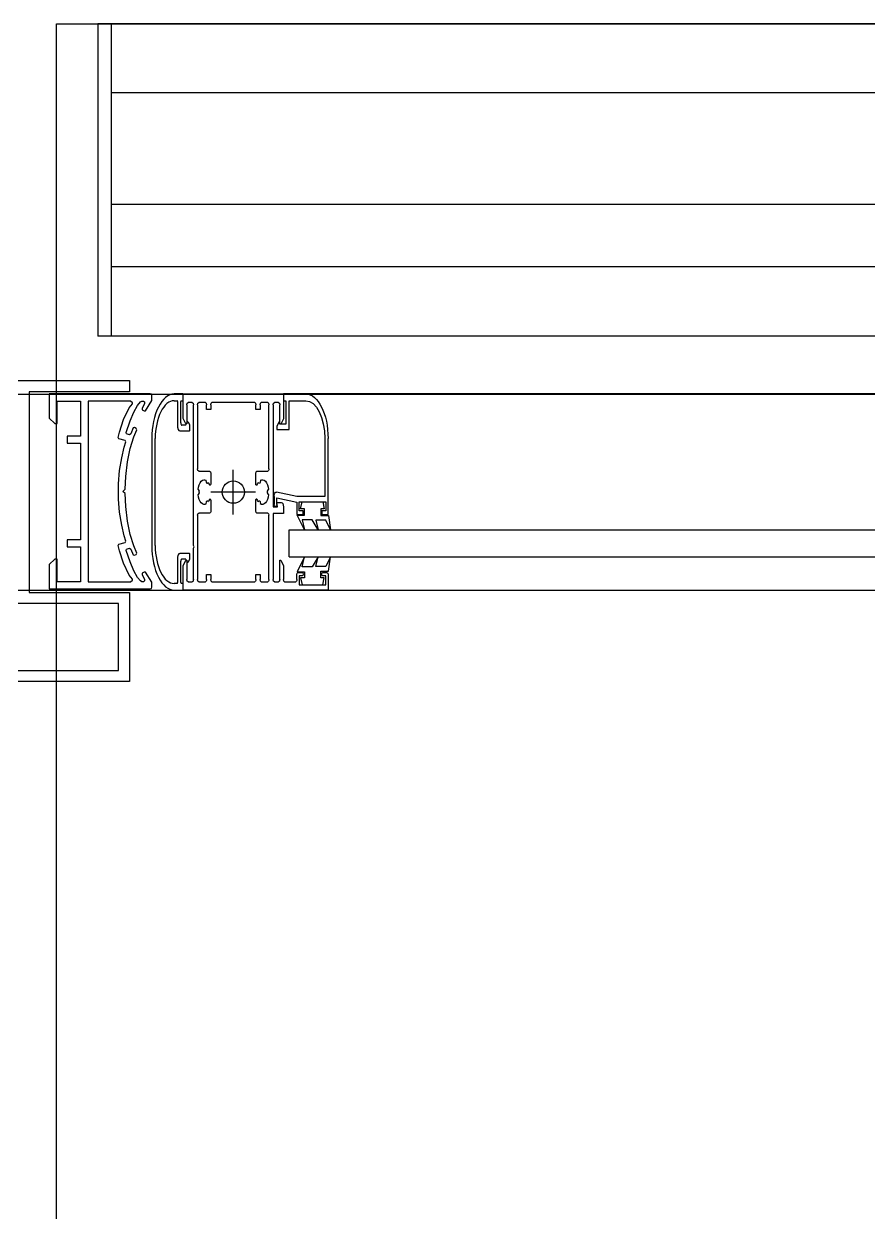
# Model space of a CAD drawing. Header units: millimetres. Extents: x 1478096 to 1808313, y 619971 to 762366.
# Drawn here: x 1609850 to 1610606, y 648571 to 649636 of the extents above; entities that cross this region are included whole.
import ezdxf

# ---------------------------------------------------------------- set-up
doc = ezdxf.new("R2010")
doc.units = ezdxf.units.MM
doc.header["$LTSCALE"] = 10
doc.layers.add('DC-ARQ-CARPINTERIAS', color=7, linetype='Continuous')
doc.layers.add('DC-SUP- UTILES', color=2, linetype='Continuous', plot=False)

# ---------------------------------------------------------------- blocks, each defined once
blk = doc.blocks.new('*E7')
blk.add_lwpolyline([(0.056, 0.088), (0.056, 0.136, 0.414214), (0.016, 0.176), (0.0008, 0.176, 0.414214), (0, 0.1752), (0, 0.1708, 0.414214), (0.0008, 0.17), (0.0032, 0.17, -0.414214), (0.004, 0.1692), (0.004, 0.15, -0.414214), (0.002, 0.148), (-0.0043, 0.148, -0.198912), (-0.0048, 0.1482), (-0.0069, 0.1503, 0.414214), (-0.0097, 0.1503), (-0.0118, 0.1482, 0.198912), (-0.012, 0.1477), (-0.012, 0.1438, 0.414214), (-0.0112, 0.143), (0.006, 0.143, 0.414214), (0.01, 0.147), (0.01, 0.1692, -0.414214), (0.0108, 0.17), (0.016, 0.17, -0.414214), (0.05, 0.136), (0.05, 0.088), (0.05, 0.04, -0.414214), (0.016, 0.006), (0.0108, 0.006, -0.414214), (0.01, 0.0068), (0.01, 0.029, 0.414214), (0.006, 0.033), (-0.0112, 0.033, 0.414214), (-0.012, 0.0322), (-0.012, 0.0283, 0.198912), (-0.0118, 0.0278), (-0.0097, 0.0257, 0.414214), (-0.0069, 0.0257), (-0.0048, 0.0278, -0.198912), (-0.0043, 0.028), (0.002, 0.028, -0.414214), (0.004, 0.026), (0.004, 0.0068, -0.414214), (0.0032, 0.006), (0.0008, 0.006, 0.414214), (0, 0.0052), (0, 0.0008, 0.414214), (0.0008, 0), (0.016, 0, 0.414214), (0.056, 0.04)], format="xyb", close=True)
blk = doc.blocks.new('PUERTAS AUTO.')
at = {"layer": 'DC-ARQ-CARPINTERIAS', "ltscale": 200}
for p, q in [((1562.0757, 727.1971), (1562.0757, 727.2771)), ((1562.0757, 727.2771), (1562.1757, 727.2771)), ((1562.1757, 727.2671), (1562.0857, 727.2671)), ((1562.0857, 727.2671), (1562.0857, 727.2071)), ((1562.0857, 727.2071), (1562.1757, 727.2071)), ((1556.6257, 727.1955), (1562.1755, 727.1955)), ((1561.8977, 727.1951), (1560.5425, 727.1951)), ((1561.8977, 727.1811), (1561.8977, 727.1951)), ((1561.8977, 727.1951), (1562.0277, 727.1951)), ((1562.0277, 727.1951), (1562.0277, 727.1731)), ((1562.0561, 727.1936), (1562.0557, 727.1924)), ((1562.0573, 727.194), (1562.0561, 727.1936)), ((1562.1477, 727.194), (1562.0573, 727.194)), ((1562.1657, 727.1971), (1562.0757, 727.1971)), ((1562.1477, 727.1721), (1562.1477, 727.194)), ((1562.1657, 727.0171), (1562.1657, 727.1971)), ((1561.8997, 727.1903), (1561.8997, 727.1823)), ((1561.9237, 727.1903), (1561.8997, 727.1903)), ((1561.9024, 727.1903), (1561.9011, 727.1841)), ((1561.9011, 727.1841), (1561.9024, 727.1841)), ((1561.9209, 727.1903), (1561.9024, 727.1903)), ((1561.9024, 727.1841), (1561.9042, 727.1841)), ((1561.9042, 727.1841), (1561.9042, 727.1781)), ((1561.9189, 727.1785), (1561.9189, 727.1841)), ((1561.9189, 727.1841), (1561.9223, 727.1841)), ((1561.9223, 727.1841), (1561.9209, 727.1903)), ((1561.9209, 727.1903), (1561.9209, 727.1903)), ((1561.9237, 727.1823), (1561.9237, 727.1903)), ((1561.9257, 727.1855), (1561.9257, 727.1811)), ((1561.9367, 727.1875), (1561.9267, 727.1875)), ((1561.9377, 727.1731), (1561.9377, 727.1855)), ((1561.9411, 727.1855), (1561.9411, 727.1683)), ((1561.9459, 727.1875), (1561.9421, 727.1875)), ((1561.9469, 727.1263), (1561.9469, 727.1855)), ((1561.9507, 727.1855), (1561.9507, 727.1279)), ((1561.9577, 727.1875), (1561.9517, 727.1875)), ((1561.9587, 727.1811), (1561.9587, 727.1855)), ((1561.9625, 727.1855), (1561.9625, 727.1811)), ((1562.0019, 727.1875), (1561.9635, 727.1875)), ((1562.0029, 727.1811), (1562.0029, 727.1855)), ((1562.0067, 727.1855), (1562.0067, 727.1811)), ((1562.0137, 727.1875), (1562.0077, 727.1875)), ((1562.0147, 727.1279), (1562.0147, 727.1855)), ((1562.0185, 727.1855), (1562.0185, 727.1573)), ((1562.0233, 727.1875), (1562.0195, 727.1875)), ((1562.0243, 727.1683), (1562.0243, 727.1855)), ((1562.0557, 727.1924), (1562.0557, 727.188)), ((1562.0557, 727.188), (1562.0614, 727.1789)), ((1562.0623, 727.1868), (1562.0631, 727.1876)), ((1562.0623, 727.1852), (1562.0623, 727.1868)), ((1562.0643, 727.1813), (1562.0623, 727.1852)), ((1562.0631, 727.1876), (1562.0647, 727.1876)), ((1562.0647, 727.1876), (1562.066, 727.1868)), ((1562.066, 727.1868), (1562.0685, 727.1836)), ((1562.0685, 727.1836), (1562.0718, 727.1777)), ((1562.0749, 727.1876), (1562.0732, 727.186)), ((1562.0732, 727.186), (1562.0732, 727.1852)), ((1562.0732, 727.1852), (1562.0761, 727.1816)), ((1562.1129, 727.1876), (1562.0749, 727.1876)), ((1562.1129, 727.1065), (1562.1129, 727.1876)), ((1562.1196, 727.1562), (1562.1196, 727.1876)), ((1562.1196, 727.1876), (1562.1407, 727.1876)), ((1562.1407, 727.1876), (1562.1407, 727.1673)), ((1561.8973, 727.1781), (1561.8954, 727.1651)), ((1561.8954, 727.1651), (1561.8997, 727.1738)), ((1561.8989, 727.1781), (1561.8973, 727.1781)), ((1561.9025, 727.1791), (1561.8987, 727.1791)), ((1561.9042, 727.1781), (1561.8989, 727.1781)), ((1561.8989, 727.1781), (1561.8989, 727.1781)), ((1561.8997, 727.1823), (1561.9025, 727.1823)), ((1561.8997, 727.1738), (1561.9087, 727.1738)), ((1561.9067, 727.1651), (1561.9119, 727.1741)), ((1561.9087, 727.1738), (1561.9067, 727.1651)), ((1561.9119, 727.1741), (1561.9209, 727.1741)), ((1561.9189, 727.1651), (1561.9253, 727.1785)), ((1561.9253, 727.1785), (1561.9189, 727.1785)), ((1561.9209, 727.1741), (1561.9189, 727.1651)), ((1561.9209, 727.1823), (1561.9237, 727.1823)), ((1561.9247, 727.1791), (1561.9209, 727.1791)), ((1561.9401, 727.1683), (1561.9377, 727.1731)), ((1561.9625, 727.1811), (1561.9587, 727.1811)), ((1562.0067, 727.1811), (1562.0029, 727.1811)), ((1562.0277, 727.1731), (1562.0253, 727.1683)), ((1562.0614, 727.1789), (1562.0627, 727.1789)), ((1562.0627, 727.1789), (1562.0643, 727.1797)), ((1562.0643, 727.1797), (1562.0643, 727.1813)), ((1562.0718, 727.1777), (1562.0751, 727.1697)), ((1562.0761, 727.1816), (1562.0811, 727.1709)), ((1562.1428, 727.1673), (1562.1477, 727.1721)), ((1561.9326, 727.1651), (1560.5091, 727.1651)), ((1561.9326, 727.1651), (1561.9326, 727.1411)), ((1561.9411, 727.1683), (1561.9401, 727.1683)), ((1562.0253, 727.1683), (1562.0243, 727.1683)), ((1562.0697, 727.163), (1562.0693, 727.1618)), ((1562.0693, 727.1618), (1562.0718, 727.1554)), ((1562.0713, 727.1638), (1562.0697, 727.163)), ((1562.0726, 727.1634), (1562.0713, 727.1638)), ((1562.0747, 727.1582), (1562.0726, 727.1634)), ((1562.0751, 727.1697), (1562.0788, 727.1594)), ((1562.0811, 727.1709), (1562.0848, 727.1598)), ((1562.1407, 727.1673), (1562.1428, 727.1673)), ((1562.0185, 727.1573), (1562.0179, 727.1561)), ((1562.0179, 727.1561), (1562.0185, 727.1549)), ((1562.0185, 727.1549), (1562.0185, 727.1203)), ((1562.0718, 727.1554), (1562.0751, 727.1451)), ((1562.0759, 727.1574), (1562.0747, 727.1582)), ((1562.0784, 727.1582), (1562.0759, 727.1574)), ((1562.0788, 727.1594), (1562.0784, 727.1582)), ((1562.0798, 727.1522), (1562.079, 727.151)), ((1562.079, 727.151), (1562.0807, 727.1463)), ((1562.0852, 727.1538), (1562.0798, 727.1522)), ((1562.0848, 727.1598), (1562.086, 727.155)), ((1562.086, 727.155), (1562.0852, 727.1538)), ((1562.1316, 727.1562), (1562.1196, 727.1562)), ((1562.1316, 727.1498), (1562.1316, 727.1562)), ((1561.9326, 727.1411), (1560.5091, 727.1411)), ((1561.8954, 727.1411), (1561.8997, 727.1324)), ((1561.8973, 727.1281), (1561.8954, 727.1411)), ((1561.9087, 727.1324), (1561.9067, 727.1411)), ((1561.9067, 727.1411), (1561.9119, 727.1321)), ((1561.9209, 727.1321), (1561.9189, 727.1411)), ((1561.9189, 727.1411), (1561.9253, 727.1277)), ((1562.0751, 727.1451), (1562.0775, 727.1331)), ((1562.0807, 727.1463), (1562.0827, 727.1367)), ((1562.1196, 727.1065), (1562.1196, 727.1498)), ((1562.1196, 727.1498), (1562.1316, 727.1498)), ((1561.8997, 727.1324), (1561.9087, 727.1324)), ((1561.9119, 727.1321), (1561.9209, 727.1321)), ((1562.0775, 727.1331), (1562.0792, 727.12)), ((1562.0827, 727.1367), (1562.0848, 727.1252)), ((1561.8989, 727.1281), (1561.8973, 727.1281)), ((1561.9033, 727.1271), (1561.8977, 727.1271)), ((1561.8977, 727.1271), (1561.8977, 727.0591)), ((1561.9042, 727.1281), (1561.8989, 727.1281)), ((1561.8989, 727.1281), (1561.8989, 727.1281)), ((1561.8997, 727.1159), (1561.8997, 727.1239)), ((1561.8997, 727.1239), (1561.9033, 727.1239)), ((1561.9024, 727.1159), (1561.9011, 727.1221)), ((1561.9011, 727.1221), (1561.9024, 727.1221)), ((1561.9024, 727.1221), (1561.9042, 727.1221)), ((1561.9033, 727.1239), (1561.9033, 727.1271)), ((1561.9042, 727.1221), (1561.9042, 727.1281)), ((1561.9189, 727.1277), (1561.9189, 727.1221)), ((1561.9253, 727.1277), (1561.9189, 727.1277)), ((1561.9189, 727.1221), (1561.9223, 727.1221)), ((1561.9201, 727.1271), (1561.9201, 727.1239)), ((1561.9257, 727.1271), (1561.9201, 727.1271)), ((1561.9201, 727.1239), (1561.9237, 727.1239)), ((1561.9223, 727.1221), (1561.9209, 727.1159)), ((1561.9237, 727.1239), (1561.9237, 727.1159)), ((1561.9257, 727.1161), (1561.9257, 727.1271)), ((1561.9377, 727.1203), (1561.9377, 727.1263)), ((1561.9377, 727.1263), (1561.9469, 727.1263)), ((1561.9469, 727.1203), (1561.9431, 727.1203)), ((1561.9431, 727.1203), (1561.9437, 727.1163)), ((1561.9452, 727.1201), (1561.9447, 727.1201)), ((1561.9469, 727.0287), (1561.9469, 727.1203)), ((1561.9517, 727.1259), (1561.9615, 727.1259)), ((1561.9625, 727.1239), (1561.9625, 727.1145)), ((1561.9827, 727.1271), (1561.9827, 727.0871)), ((1562.0029, 727.1145), (1562.0029, 727.1239)), ((1562.0039, 727.1259), (1562.0137, 727.1259)), ((1562.0185, 727.1203), (1562.0185, 727.0287)), ((1562.0792, 727.12), (1562.0796, 727.1085)), ((1562.0848, 727.1252), (1562.0856, 727.1133)), ((1561.9237, 727.1159), (1561.8997, 727.1159)), ((1561.9007, 727.1111), (1561.9257, 727.1111)), ((1561.9007, 727.0591), (1561.9007, 727.1111)), ((1561.9209, 727.1159), (1561.9024, 727.1159)), ((1561.9209, 727.1159), (1561.9209, 727.1159)), ((1561.9437, 727.1122), (1561.9257, 727.1161)), ((1561.9257, 727.1111), (1561.9439, 727.1071)), ((1561.9437, 727.1163), (1561.9397, 727.1163)), ((1561.9437, 727.1181), (1561.9437, 727.1122)), ((1561.9462, 727.1111), (1561.9462, 727.1181)), ((1561.9512, 727.1094), (1561.9519, 727.1079)), ((1561.9587, 727.1158), (1561.9584, 727.1177)), ((1561.9604, 727.1155), (1561.9594, 727.1149)), ((1562.0059, 727.1149), (1562.0049, 727.1155)), ((1562.0069, 727.1177), (1562.0066, 727.1158)), ((1562.0134, 727.1079), (1562.0141, 727.1094)), ((1562.0796, 727.1085), (1562.0817, 727.1065)), ((1562.0856, 727.1133), (1562.0856, 727.1065)), ((1561.9519, 727.1062), (1561.9512, 727.1048)), ((1561.9584, 727.0965), (1561.9587, 727.0984)), ((1561.9594, 727.0992), (1561.9604, 727.0987)), ((1561.9625, 727.0997), (1561.9625, 727.0903)), ((1561.9627, 727.1071), (1562.0027, 727.1071)), ((1562.0029, 727.0903), (1562.0029, 727.0997)), ((1562.0049, 727.0987), (1562.0059, 727.0992)), ((1562.0066, 727.0984), (1562.0069, 727.0965)), ((1562.0141, 727.1048), (1562.0134, 727.1062)), ((1562.0796, 727.1045), (1562.0792, 727.093)), ((1562.0817, 727.1065), (1562.0796, 727.1045)), ((1562.0856, 727.0997), (1562.0848, 727.0878)), ((1562.0856, 727.1065), (1562.0856, 727.0997)), ((1562.1129, 727.0254), (1562.1129, 727.1065)), ((1562.1196, 727.0632), (1562.1196, 727.1065)), ((1561.9615, 727.0883), (1561.9517, 727.0883)), ((1562.0137, 727.0883), (1562.0039, 727.0883)), ((1562.0792, 727.093), (1562.0775, 727.0799)), ((1562.0848, 727.0878), (1562.0827, 727.0763)), ((1561.9507, 727.0863), (1561.9507, 727.0287)), ((1562.0147, 727.0287), (1562.0147, 727.0863)), ((1562.0775, 727.0799), (1562.0751, 727.0679)), ((1562.0827, 727.0763), (1562.0807, 727.0667)), ((1562.0751, 727.0679), (1562.0718, 727.0576)), ((1562.0807, 727.0667), (1562.079, 727.062)), ((1562.0718, 727.0576), (1562.0693, 727.0512)), ((1562.0726, 727.0496), (1562.0747, 727.0548)), ((1562.0747, 727.0548), (1562.0759, 727.0556)), ((1562.0759, 727.0556), (1562.0784, 727.0548)), ((1562.0784, 727.0548), (1562.0788, 727.0536)), ((1562.079, 727.062), (1562.0798, 727.0608)), ((1562.0798, 727.0608), (1562.0852, 727.0592)), ((1562.086, 727.058), (1562.0848, 727.0532)), ((1562.0852, 727.0592), (1562.086, 727.058)), ((1562.1316, 727.0632), (1562.1196, 727.0632)), ((1562.1196, 727.0254), (1562.1196, 727.0568)), ((1562.1196, 727.0568), (1562.1316, 727.0568)), ((1562.1316, 727.0568), (1562.1316, 727.0632)), ((1561.9437, 727.0511), (1561.9327, 727.0511)), ((1561.9327, 727.0511), (1561.9327, 727.0251)), ((1561.9357, 727.0251), (1561.9357, 727.0463)), ((1561.9357, 727.0463), (1561.9407, 727.0463)), ((1561.9377, 727.0415), (1561.9401, 727.0463)), ((1561.9401, 727.0463), (1561.9411, 727.0463)), ((1561.9407, 727.0463), (1561.9417, 727.0441)), ((1561.9411, 727.0463), (1561.9411, 727.0287)), ((1561.9417, 727.0441), (1561.9437, 727.0481)), ((1561.9437, 727.0481), (1561.9437, 727.0511)), ((1562.0243, 727.0287), (1562.0243, 727.0459)), ((1562.0243, 727.0459), (1562.0253, 727.0459)), ((1562.0253, 727.0459), (1562.0277, 727.0411)), ((1562.0693, 727.0512), (1562.0697, 727.05)), ((1562.0697, 727.05), (1562.0713, 727.0492)), ((1562.0713, 727.0492), (1562.0726, 727.0496)), ((1562.0788, 727.0536), (1562.0751, 727.0433)), ((1562.0848, 727.0532), (1562.0811, 727.0421)), ((1562.1428, 727.0457), (1562.1407, 727.0457)), ((1562.1407, 727.0457), (1562.1407, 727.0254)), ((1562.1477, 727.0409), (1562.1428, 727.0457)), ((1561.9377, 727.0191), (1561.9377, 727.0415)), ((1562.0277, 727.0411), (1562.0277, 727.0191)), ((1562.0614, 727.0341), (1562.0557, 727.025)), ((1562.0627, 727.0341), (1562.0614, 727.0341)), ((1562.0643, 727.0333), (1562.0627, 727.0341)), ((1562.0718, 727.0353), (1562.0685, 727.0294)), ((1562.0751, 727.0433), (1562.0718, 727.0353)), ((1562.0811, 727.0421), (1562.0761, 727.0314)), ((1562.1477, 727.019), (1562.1477, 727.0409)), ((1561.9327, 727.0251), (1561.9177, 727.0251)), ((1561.9377, 727.0251), (1561.9357, 727.0251)), ((1561.9377, 727.0191), (1561.9377, 727.0251)), ((1561.9421, 727.0267), (1561.9459, 727.0267)), ((1561.9517, 727.0267), (1561.9577, 727.0267)), ((1561.9587, 727.0287), (1561.9587, 727.0331)), ((1561.9587, 727.0331), (1561.9625, 727.0331)), ((1561.9625, 727.0331), (1561.9625, 727.0287)), ((1561.9635, 727.0267), (1562.0019, 727.0267)), ((1562.0029, 727.0287), (1562.0029, 727.0331)), ((1562.0029, 727.0331), (1562.0067, 727.0331)), ((1562.0067, 727.0331), (1562.0067, 727.0287)), ((1562.0077, 727.0267), (1562.0137, 727.0267)), ((1562.0195, 727.0267), (1562.0233, 727.0267)), ((1562.0557, 727.025), (1562.0557, 727.0206)), ((1562.0623, 727.0278), (1562.0643, 727.0317)), ((1562.0623, 727.0262), (1562.0623, 727.0278)), ((1562.0631, 727.0254), (1562.0623, 727.0262)), ((1562.0647, 727.0254), (1562.0631, 727.0254)), ((1562.0643, 727.0317), (1562.0643, 727.0333)), ((1562.066, 727.0262), (1562.0647, 727.0254)), ((1562.0685, 727.0294), (1562.066, 727.0262)), ((1562.0761, 727.0314), (1562.0732, 727.0278)), ((1562.0732, 727.0278), (1562.0732, 727.027)), ((1562.0732, 727.027), (1562.0749, 727.0254)), ((1562.0749, 727.0254), (1562.1129, 727.0254)), ((1562.1407, 727.0254), (1562.1196, 727.0254)), ((1556.6257, 727.0195), (1562.1755, 727.0195)), ((1560.5225, 727.0191), (1561.9177, 727.0191)), ((1561.9177, 727.0191), (1561.9377, 727.0191)), ((1562.0277, 727.0191), (1561.9377, 727.0191)), ((1562.0557, 727.0206), (1562.0561, 727.0194)), ((1562.0561, 727.0194), (1562.0573, 727.019)), ((1562.0573, 727.019), (1562.1477, 727.019)), ((1562.0757, 727.0171), (1562.1657, 727.0171)), ((1562.0757, 727.0071), (1562.0757, 727.0171)), ((1562.1757, 727.0071), (1562.0757, 727.0071)), ((1560.3573, 726.9671), (1562.1042, 726.9671)), ((1562.0922, 726.6871), (1562.0922, 726.9671)), ((1562.1042, 726.6871), (1562.1042, 726.9671)), ((1560.3505, 726.9051), (1562.0922, 726.9051)), ((1560.3505, 726.8491), (1562.0922, 726.8491)), ((1560.3505, 726.7491), (1562.0922, 726.7491)), ((1560.3505, 726.6871), (1562.1042, 726.6871))]:
    blk.add_line(p, q, dxfattribs=at)
blk.add_circle((1561.9827, 727.1071, 0), 0.01, dxfattribs=at)
at = {"layer": 'DC-ARQ-CARPINTERIAS', "ltscale": 200, "extrusion": (0, 0, -1)}
for centre, major_axis, start_param, end_param in [((1561.9267, 727.1855, 0), (0, -0.002), 1.570796, 3.141593), ((1561.9367, 727.1855, 0), (0, -0.002), 3.141593, 4.712389), ((1561.9421, 727.1855, 0), (0, -0.002), 1.570796, 3.141593), ((1561.9459, 727.1855, 0), (0, -0.002), 3.141593, 4.712389), ((1561.9517, 727.1855, 0), (0, -0.002), 1.570796, 3.141593), ((1561.9577, 727.1855, 0), (0, -0.002), 3.141593, 4.712389), ((1561.9635, 727.1855, 0), (0, -0.002), 1.570796, 3.141593), ((1562.0019, 727.1855, 0), (0, -0.002), 3.141593, 4.712389), ((1562.0077, 727.1855, 0), (0, -0.002), 1.570796, 3.141593), ((1562.0137, 727.1855, 0), (0, -0.002), 3.141593, 4.712389), ((1562.0195, 727.1855, 0), (0, -0.002), 1.570796, 3.141593), ((1562.0233, 727.1855, 0), (0, -0.002), 3.141593, 4.712389), ((1561.8987, 727.1811, 0), (0, -0.002), 0, 1.570796), ((1561.9025, 727.1807, 0), (0, -0.0016), 3.141593, 6.283185), ((1561.9209, 727.1807, 0), (0, 0.0016), 3.141593, 6.283185), ((1561.9247, 727.1811, 0), (0, -0.002), -1.570796, 0), ((1561.9397, 727.1203, 0), (0, -0.004), 0, 1.570796), ((1561.9447, 727.1181, 0), (0, -0.002), 1.570796, 3.141593), ((1561.9452, 727.1181, 0), (0, -0.002), 3.141593, 4.712389), ((1561.9517, 727.1279, 0), (0, -0.002), 0, 1.570796), ((1561.9567, 727.1071, 0), (0, -0.0112), 1.774481, 3.461507), ((1561.9615, 727.1239, 0), (0, -0.002), 3.141593, 4.712389), ((1562.0039, 727.1239, 0), (0, -0.002), 1.570796, 3.141593), ((1562.0087, 727.1071, 0), (0, -0.0112), 2.821679, 4.508704), ((1562.0137, 727.1279, 0), (0, -0.002), -1.570796, 0), ((1561.9442, 727.1111, 0), (0, -0.004), -1.570796, 0.10832), ((1561.9515, 727.1071, 0), (0, -0.0012), 3.926991, 5.497787), ((1561.9593, 727.1161, 0), (0, -0.0012), -0.261799, 1.308997), ((1561.9567, 727.1071, 0), (0, -0.0112), 3.868876, 4.084616), ((1561.9618, 727.1145, 0), (0, -0.0014), -1.570796, 0.943023), ((1562.0036, 727.1145, 0), (0, -0.0014), -0.943023, 1.570796), ((1562.0087, 727.1071, 0), (0, -0.0112), 2.19857, 2.414309), ((1562.0061, 727.1161, 0), (0, -0.0012), -1.308997, 0.261799), ((1562.0139, 727.1071, 0), (0, -0.0012), 0.785398, 2.356194), ((1561.9567, 727.1071, 0), (0, -0.0112), -0.319914, 1.367112), ((1561.9593, 727.0981, 0), (0, -0.0012), 1.832596, 3.403392), ((1561.9567, 727.1071, 0), (0, -0.0112), -0.943023, -0.727284), ((1561.9618, 727.0997, 0), (0, -0.0014), 2.19857, 4.712389), ((1562.0036, 727.0997, 0), (0, -0.0014), 1.570796, 4.084616), ((1562.0087, 727.1071, 0), (0, -0.0112), 0.727284, 0.943023), ((1562.0061, 727.0981, 0), (0, -0.0012), 2.879793, 4.45059), ((1562.0087, 727.1071, 0), (0, -0.0112), -1.367112, 0.319914), ((1561.9517, 727.0863, 0), (0, -0.002), 1.570796, 3.141593), ((1561.9615, 727.0903, 0), (0, -0.002), 4.712389, 6.283185), ((1562.0039, 727.0903, 0), (0, -0.002), 0, 1.570796), ((1562.0137, 727.0863, 0), (0, -0.002), 3.141593, 4.712389), ((1561.9177, 727.0591, 0), (0, -0.04), 0, 1.570796), ((1561.9177, 727.0591, 0), (0, -0.034), 0, 1.570796), ((1561.9421, 727.0287, 0), (0, -0.002), 0, 1.570796), ((1561.9459, 727.0287, 0), (0, -0.002), -1.570796, 0), ((1561.9517, 727.0287, 0), (0, -0.002), 0, 1.570796), ((1561.9577, 727.0287, 0), (0, -0.002), -1.570796, 0), ((1561.9635, 727.0287, 0), (0, -0.002), 0, 1.570796), ((1562.0019, 727.0287, 0), (0, -0.002), -1.570796, 0), ((1562.0077, 727.0287, 0), (0, -0.002), 0, 1.570796), ((1562.0137, 727.0287, 0), (0, -0.002), -1.570796, 0), ((1562.0195, 727.0287, 0), (0, -0.002), 0, 1.570796), ((1562.0233, 727.0287, 0), (0, -0.002), -1.570796, 0)]:
    blk.add_ellipse(centre, major_axis=major_axis, ratio=0.5, start_param=start_param, end_param=end_param, dxfattribs=at)
at = {"layer": 'DC-ARQ-CARPINTERIAS', "ltscale": 200, "xscale": 0.5}
blk.add_blockref('*E7', (1562.0277, 727.0191, 0), dxfattribs=at)

msp = doc.modelspace()

# ---------------------------------------------------------------- linework, layer by layer
at = {"layer": 'DC-SUP- UTILES'}
msp.add_lwpolyline([(1609878.885, 649636.13), (1614598.432, 649636.13), (1614598.432, 647551.305), (1609878.885, 647551.305)], close=True, dxfattribs=at)

# ---------------------------------------------------------------- block references
at = {"layer": 'DC-ARQ-CARPINTERIAS', "xscale": 1000, "yscale": 1000, "zscale": 1000, "rotation": 180}
msp.add_blockref('PUERTAS AUTO.', (3172020.149, 1376323.114), dxfattribs=at)

doc.saveas('drawing.dxf')
